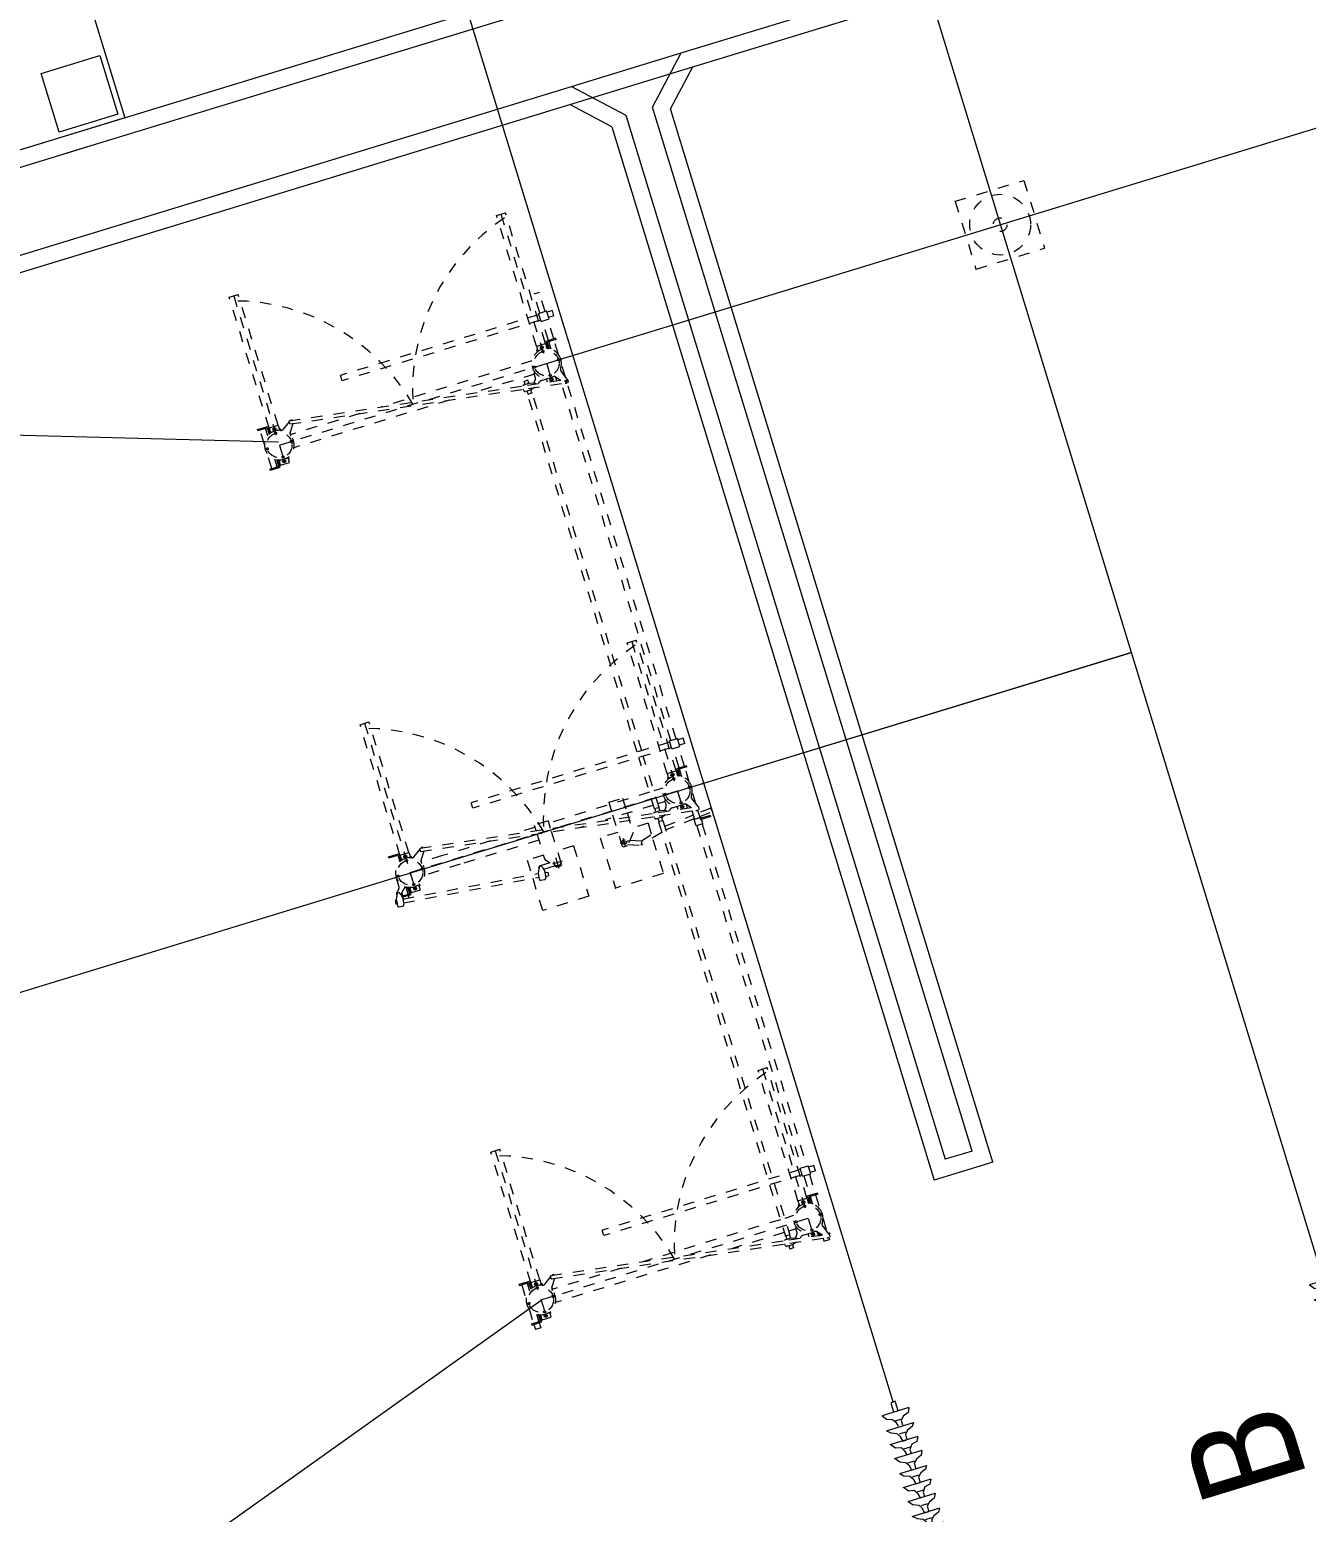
# Model space of a CAD drawing. Header units: metres. Extents: x 0 to 551036, y 0 to 1845929.
# Drawn here: x 547485.91 to 547497.33, y 1841890.97 to 1841904.24 of the extents above; entities that cross this region are included whole.
import ezdxf

# ---------------------------------------------------------------- set-up
doc = ezdxf.new("R2010")
doc.units = ezdxf.units.M
doc.header["$MEASUREMENT"] = 0
doc.linetypes.add('02 Xref KB1 MBTB$0$DASHED2', pattern=[0.375, 0.25, -0.125])
doc.linetypes.add('02 Xref KB1 MBTB$0$HIDDEN', pattern=[0.375, 0.25, -0.125])
for name, color, linetype, lineweight in [('_0', 7, 'Continuous', 0), ('BD HH1 KEM TMB$0$nha', 7, 'Continuous', 0), ('Level 49', 7, 'Continuous', 0), ('Level 59', 7, 'Continuous', 0), ('Level 62', 7, 'Continuous', 0)]:
    doc.layers.add(name, color=color, linetype=linetype, lineweight=lineweight)
doc.styles.add('Tahoma-R', font='tahoma.ttf')

# ---------------------------------------------------------------- blocks, each defined once
blk = doc.blocks.new('02 Xref KB1 MBTB$0$X220 NC')
at = {"color": 0, "linetype": 'ByBlock', "lineweight": -2}
for p, q in [((37526403, -1364182), (37516403, -1374182)), ((37516403, -1364182), (37526403, -1374182)), ((37516403, -1534182), (37516403, -1374182)), ((37526403, -1534182), (37526403, -1374182)), ((37526403, -1534182), (37516403, -1544182)), ((37516403, -1534182), (37526403, -1544182))]:
    blk.add_line(p, q, dxfattribs=at)
at = {"color": 0, "linetype": 'ByBlock', "lineweight": -2, "flags": 128}
for points in [[(37534313, -1382092), (37508493, -1382092), (37508493, -1356272), (37534313, -1356272), (37534313, -1382092)], [(37508993, -1356772), (37514493, -1356772), (37514493, -1362272), (37508993, -1362272), (37508993, -1356772)], [(37533813, -1356772), (37528313, -1356772), (37528313, -1362272), (37533813, -1362272), (37533813, -1356772)], [(37516403, -1374182), (37526403, -1374182), (37526403, -1364182), (37516403, -1364182), (37516403, -1374182)], [(37526403, -1374182), (37516403, -1374182), (37516403, -1364182), (37526403, -1364182), (37526403, -1374182)], [(37508993, -1381592), (37514493, -1381592), (37514493, -1376092), (37508993, -1376092), (37508993, -1381592)], [(37533813, -1381592), (37528313, -1381592), (37528313, -1376092), (37533813, -1376092), (37533813, -1381592)], [(37534313, -1526272), (37508493, -1526272), (37508493, -1552092), (37534313, -1552092), (37534313, -1526272)], [(37508993, -1526772), (37514493, -1526772), (37514493, -1532272), (37508993, -1532272), (37508993, -1526772)], [(37533813, -1526772), (37528313, -1526772), (37528313, -1532272), (37533813, -1532272), (37533813, -1526772)], [(37516403, -1544182), (37526403, -1544182), (37526403, -1534182), (37516403, -1534182), (37516403, -1544182)], [(37516403, -1534182), (37526403, -1534182), (37526403, -1544182), (37516403, -1544182), (37516403, -1534182)], [(37526403, -1534182), (37516403, -1534182), (37516403, -1544182), (37526403, -1544182), (37526403, -1534182)], [(37508993, -1551592), (37514493, -1551592), (37514493, -1546092), (37508993, -1546092), (37508993, -1551592)], [(37533813, -1551592), (37528313, -1551592), (37528313, -1546092), (37533813, -1546092), (37533813, -1551592)]]:
    blk.add_lwpolyline(points, close=True, dxfattribs=at)
at = {"flags": 128}
for points in [[(37521403, -1450899), (37521403, -1447081), (37521403, -1461283)], [(37526403, -1454182), (37516403, -1454182)]]:
    blk.add_lwpolyline(points, dxfattribs=at)
blk = doc.blocks.new('JYZCD')
for p, q in [((977504, 1394888), (976736, 1394888)), ((979207, 1394888), (978807, 1394888)), ((977504, 1394487), (976736, 1394487)), ((979207, 1394487), (978807, 1394487))]:
    blk.add_line(p, q)
at = {"color": 0, "lineweight": 0, "flags": 128}
for points in [[(978807, 1395990), (978406, 1395689), (978205, 1395188), (977905, 1394988), (977504, 1394888)], [(978807, 1395990), (978807, 1393485)], [(980510, 1395990), (980209, 1395689), (980009, 1395188), (979608, 1394988), (979207, 1394888)], [(980510, 1395990), (980510, 1396090)], [(980510, 1393485), (980510, 1395990)], [(981912, 1395990), (981512, 1395689), (981311, 1395188), (981011, 1394988), (980510, 1394888)], [(981812, 1395990), (981912, 1395990)], [(981812, 1393485), (981912, 1393485), (981912, 1395990)], [(983215, 1395990), (982814, 1395689), (982614, 1395188), (982313, 1394988), (981912, 1394888)], [(983215, 1395990), (983215, 1396090)], [(984517, 1395990), (984217, 1395689), (984016, 1395188), (983615, 1394988), (983215, 1394888)], [(983215, 1393485), (983215, 1395990)], [(984517, 1395990), (984517, 1396090)], [(985920, 1395990), (985519, 1395689), (985319, 1395188), (985018, 1394988), (984517, 1394888)], [(984517, 1393485), (984517, 1395990)], [(987222, 1395990), (986821, 1395689), (986721, 1395188), (986320, 1394988), (985920, 1394888)], [(985920, 1395990), (985920, 1393485)], [(987222, 1395990), (987222, 1396090)], [(987222, 1395990), (987222, 1396090)], [(987222, 1393485), (987222, 1395990)], [(988524, 1395990), (988224, 1395689), (988024, 1395188), (987723, 1394988), (987222, 1394888)], [(988524, 1395990), (988524, 1396090)], [(989927, 1395990), (989526, 1395689), (989326, 1395188), (989025, 1394988), (988524, 1394888)], [(988524, 1393485), (988524, 1395990)], [(991229, 1395990), (990829, 1395689), (990729, 1395188), (990328, 1394988), (989927, 1394888)], [(989927, 1395990), (989927, 1393485)], [(991229, 1395990), (991229, 1396090)], [(991229, 1393485), (991229, 1395990)], [(992532, 1395990), (992231, 1395689), (992031, 1395188), (991730, 1394988), (991229, 1394888)], [(993934, 1395990), (993534, 1395689), (993333, 1395188), (993033, 1394988), (992532, 1394888)], [(992532, 1395990), (992532, 1393485)], [(993934, 1395990), (993934, 1396090)], [(993934, 1395990), (993934, 1396090)], [(993934, 1393485), (993934, 1395990)], [(995237, 1395990), (994836, 1395689), (994736, 1395188), (994335, 1394988), (993934, 1394888)], [(995237, 1395990), (995237, 1396090)], [(996539, 1395990), (996239, 1395689), (996038, 1395188), (995738, 1394988), (995237, 1394888)], [(995237, 1393485), (995237, 1395990)], [(996539, 1395990), (996539, 1393485)], [(997942, 1395990), (997541, 1395689), (997341, 1395188), (997040, 1394988), (996639, 1394888)], [(997942, 1393485), (997942, 1395990)], [(978105, 1394988), (978105, 1394387)], [(978807, 1394888), (978807, 1394487)], [(979909, 1394988), (979909, 1394387)], [(980510, 1394888), (980510, 1394487)], [(981211, 1394988), (981211, 1394387)], [(981912, 1394888), (981912, 1394487)], [(982513, 1394988), (982513, 1394387)], [(984517, 1393485), (984217, 1393685), (984016, 1394186), (983615, 1394487), (983215, 1394487), (983215, 1394888)], [(983916, 1394988), (983916, 1394387)], [(984517, 1394888), (984517, 1394487)], [(984517, 1394888), (984517, 1394487)], [(985218, 1394988), (985218, 1394387)], [(986521, 1394988), (986521, 1394387)], [(987923, 1394988), (987923, 1394387)], [(988524, 1394888), (988524, 1394487)], [(988524, 1394888), (988524, 1394487)], [(989226, 1394988), (989226, 1394387)], [(990528, 1394988), (990528, 1394387)], [(991229, 1394888), (991229, 1394487)], [(991931, 1394988), (991931, 1394387)], [(993233, 1394988), (993233, 1394387)], [(994536, 1394988), (994536, 1394387)], [(995237, 1394888), (995237, 1394487)], [(995237, 1394888), (995237, 1394487)], [(995938, 1394988), (995938, 1394387)], [(997163, 1395016), (997163, 1394348)], [(997942, 1394888), (998743, 1394888)], [(998832, 1394459), (998832, 1394904)], [(978807, 1393485), (978406, 1393685), (978205, 1394186), (977905, 1394487), (977504, 1394487)], [(978807, 1393485), (978807, 1393585)], [(980510, 1393485), (980209, 1393685), (980009, 1394186), (979608, 1394487), (979207, 1394487)], [(981912, 1393485), (981512, 1393685), (981311, 1394186), (981011, 1394487), (980510, 1394487)], [(983215, 1393485), (982814, 1393685), (982614, 1394186), (982313, 1394487), (981912, 1394487)], [(985920, 1393485), (985519, 1393685), (985319, 1394186), (985018, 1394487), (984517, 1394487)], [(987222, 1393485), (986821, 1393685), (986721, 1394186), (986320, 1394487), (985920, 1394487)], [(988524, 1393485), (988224, 1393685), (988024, 1394186), (987723, 1394487), (987222, 1394487)], [(987222, 1393485), (987222, 1393585)], [(989927, 1393485), (989526, 1393685), (989326, 1394186), (989025, 1394487), (988524, 1394487)], [(991229, 1393485), (990829, 1393685), (990729, 1394186), (990328, 1394487), (989927, 1394487)], [(992532, 1393485), (992231, 1393685), (992031, 1394186), (991730, 1394487), (991229, 1394487)], [(993934, 1393485), (993534, 1393685), (993333, 1394186), (993033, 1394487), (992532, 1394487)], [(995237, 1393485), (994836, 1393685), (994736, 1394186), (994335, 1394487), (993934, 1394487)], [(993934, 1393485), (993934, 1393585)], [(996539, 1393485), (996239, 1393685), (996038, 1394186), (995738, 1394487), (995237, 1394487)], [(997942, 1393485), (997541, 1393685), (997341, 1394186), (997040, 1394487), (996639, 1394487)], [(997942, 1394487), (998743, 1394487)]]:
    blk.add_lwpolyline(points, dxfattribs=at)
at = {"flags": 128}
blk.add_lwpolyline([(976736, 1394888), (976736, 1394487)], dxfattribs=at)
blk = doc.blocks.new('BAR')
at = {"color": 1, "lineweight": 13, "elevation": 0, "flags": 128}
blk.add_lwpolyline([(470460, 2696384), (926265, 2696383)], dxfattribs=at)
at = {"color": 3, "lineweight": 13, "elevation": 0, "flags": 128}
blk.add_lwpolyline([(470460, 2656389), (926264, 2656389)], dxfattribs=at)
for p in [(-528374, 1301709, 0), (-528374, 1261709, 0)]:
    blk.add_blockref('JYZCD', p)
blk = doc.blocks.new('PL')
at = {"color": 251, "linetype": '02 Xref KB1 MBTB$0$HIDDEN', "lineweight": -2, "ltscale": 2000}
for p, q in [((525765, 2725679, 0), (525730, 2725361, 0)), ((526061, 2725788, 0), (525919, 2725803, 0)), ((526069, 2725887, 0), (526058, 2725788, 0)), ((526394, 2725751, 0), (526061, 2725788, 0)), ((526407, 2725851, 0), (526069, 2725887, 0)), ((526474, 2725740, 0), (526392, 2725749, 0)), ((526407, 2725851, 0), (526396, 2725751, 0)), ((526823, 2725570, 0), (526476, 2725742, 0)), ((526913, 2725525, 0), (526823, 2725570, 0)), ((486031, 2724595, 0), (486031, 2725095, 0)), ((486499, 2725095, 0), (486031, 2725095, 0)), ((486498, 2724595, 0), (486031, 2724595, 0)), ((486499, 2725295, 0), (486498, 2724345, 0)), ((486498, 2724345, 0), (487180, 2724345, 0)), ((486599, 2725295, 0), (486499, 2725295, 0)), ((486599, 2725295, 0), (486598, 2724445, 0)), ((486598, 2724445, 0), (487225, 2724445, 0)), ((487967, 2725095, 0), (486599, 2725095, 0)), ((487314, 2724595, 0), (486598, 2724595, 0)), ((486657, 2724265, 0), (486657, 2723425, 0)), ((486657, 2724265, 0), (486998, 2724265, 0)), ((486998, 2724245, 0), (486998, 2724345, 0)), ((486998, 2724245, 0), (487143, 2724245, 0)), ((490215, 2725095, 0), (488846, 2725095, 0)), ((490215, 2724595, 0), (489499, 2724595, 0)), ((490215, 2724445, 0), (489588, 2724445, 0)), ((489815, 2724345, 0), (489634, 2724345, 0)), ((490315, 2724345, 0), (489634, 2724345, 0)), ((489815, 2724245, 0), (489670, 2724245, 0)), ((489815, 2724245, 0), (489815, 2724345, 0)), ((490157, 2724265, 0), (489815, 2724265, 0)), ((490157, 2724265, 0), (490157, 2723425, 0)), ((490157, 2724265, 0), (502372, 2724265, 0)), ((490215, 2725295, 0), (490215, 2724445, 0)), ((490215, 2725295, 0), (490315, 2725295, 0)), ((490315, 2725295, 0), (490315, 2724345, 0)), ((502372, 2724265, 0), (502372, 2723425, 0)), ((525989, 2725192, 0), (524641, 2712964, 0)), ((526327, 2725155, 0), (524977, 2712916, 0)), ((525996, 2725191, 0), (525854, 2725206, 0)), ((526329, 2725155, 0), (525996, 2725191, 0)), ((526264, 2724594, 0), (526498, 2724594, 0)), ((526320, 2725094, 0), (526499, 2725094, 0)), ((526411, 2725146, 0), (526329, 2725155, 0)), ((526708, 2725220, 0), (526411, 2725146, 0)), ((526499, 2725168, 0), (526498, 2724344, 0)), ((526498, 2724344, 0), (527180, 2724344, 0)), ((526599, 2725193, 0), (526598, 2724444, 0)), ((526598, 2724594, 0), (527314, 2724594, 0)), ((526598, 2724444, 0), (527225, 2724444, 0)), ((526599, 2725094, 0), (526874, 2725094, 0)), ((526657, 2724264, 0), (526657, 2723424, 0)), ((526657, 2724264, 0), (526998, 2724264, 0)), ((526885, 2725264, 0), (526708, 2725220, 0)), ((527339, 2724629, 0), (526754, 2725215, 0)), ((527247, 2725286, 0), (526992, 2725541, 0)), ((526998, 2724244, 0), (526998, 2724344, 0)), ((526998, 2724344, 0), (527180, 2724344, 0)), ((526998, 2724244, 0), (527143, 2724244, 0)), ((527530, 2725169, 0), (528407, 2725169, 0)), ((530215, 2724444, 0), (529588, 2724444, 0)), ((529815, 2724344, 0), (529634, 2724344, 0)), ((530315, 2724344, 0), (529634, 2724344, 0)), ((529815, 2724244, 0), (529670, 2724244, 0)), ((529815, 2724244, 0), (529815, 2724344, 0)), ((530157, 2724264, 0), (529815, 2724264, 0)), ((530157, 2724264, 0), (530157, 2723424, 0)), ((530157, 2724264, 0), (542372, 2724264, 0)), ((530215, 2725294, 0), (530215, 2724444, 0)), ((530215, 2725294, 0), (530315, 2725294, 0)), ((530315, 2725294, 0), (530315, 2724344, 0)), ((542372, 2724264, 0), (542372, 2723424, 0)), ((566499, 2725293, 0), (566498, 2724343, 0)), ((566498, 2724343, 0), (567180, 2724343, 0)), ((566599, 2725293, 0), (566499, 2725293, 0)), ((566599, 2725293, 0), (566598, 2724443, 0)), ((566598, 2724443, 0), (567225, 2724443, 0)), ((566599, 2725093, 0), (567967, 2725093, 0)), ((566598, 2724593, 0), (567314, 2724593, 0)), ((566657, 2724263, 0), (566657, 2723423, 0)), ((566657, 2724263, 0), (566998, 2724263, 0)), ((566998, 2724243, 0), (566998, 2724343, 0)), ((566998, 2724343, 0), (567180, 2724343, 0)), ((566998, 2724243, 0), (567143, 2724243, 0)), ((568407, 2725195, 0), (568407, 2725168, 0)), ((568846, 2725093, 0), (570215, 2725093, 0)), ((569499, 2724593, 0), (570215, 2724593, 0)), ((570215, 2724443, 0), (569588, 2724443, 0)), ((569815, 2724343, 0), (569634, 2724343, 0)), ((570315, 2724343, 0), (569634, 2724343, 0)), ((569815, 2724243, 0), (569670, 2724243, 0)), ((569815, 2724243, 0), (569815, 2724343, 0)), ((570157, 2724263, 0), (569815, 2724263, 0)), ((570157, 2724263, 0), (570157, 2723423, 0)), ((570157, 2724263, 0), (582372, 2724263, 0)), ((570215, 2725293, 0), (570215, 2724443, 0)), ((570215, 2725293, 0), (570315, 2725293, 0)), ((570315, 2725293, 0), (570315, 2724343, 0)), ((582372, 2724263, 0), (582372, 2723423, 0)), ((486657, 2723425, 0), (486998, 2723425, 0)), ((502372, 2723845, 0), (486705, 2723845, 0)), ((486907, 2724025, 0), (486907, 2723640, 0)), ((486907, 2724025, 0), (486907, 2723640, 0)), ((486907, 2724025, 0), (486907, 2723640, 0)), ((486998, 2723445, 0), (487143, 2723445, 0)), ((486998, 2723445, 0), (486998, 2723345, 0)), ((486998, 2723445, 0), (486998, 2723345, 0)), ((486998, 2723345, 0), (487180, 2723345, 0)), ((488407, 2723845, 0), (488406, 2698845, 0)), ((489815, 2723345, 0), (489634, 2723345, 0)), ((489668, 2723070, 0), (490146, 2722377, 0)), ((489815, 2723445, 0), (489670, 2723445, 0)), ((489815, 2723445, 0), (489815, 2723345, 0)), ((489815, 2723445, 0), (489815, 2723345, 0)), ((490157, 2723425, 0), (489815, 2723425, 0)), ((489907, 2724025, 0), (489907, 2723640, 0)), ((489907, 2724025, 0), (489907, 2723640, 0)), ((490157, 2723425, 0), (502372, 2723425, 0)), ((530258, 2723844, 0), (526550, 2723844, 0)), ((526657, 2723424, 0), (526998, 2723424, 0)), ((542372, 2723844, 0), (526705, 2723844, 0)), ((526907, 2724025, 0), (526907, 2723640, 0)), ((526907, 2724025, 0), (526907, 2723640, 0)), ((526907, 2724025, 0), (526907, 2723640, 0)), ((526998, 2723444, 0), (527143, 2723444, 0)), ((526998, 2723444, 0), (526998, 2723344, 0)), ((526998, 2723444, 0), (526998, 2723344, 0)), ((526998, 2723344, 0), (527180, 2723344, 0)), ((528407, 2723844, 0), (528406, 2698844, 0)), ((529815, 2723344, 0), (529634, 2723344, 0)), ((529668, 2723069, 0), (530146, 2722376, 0)), ((529815, 2723444, 0), (529670, 2723444, 0)), ((529815, 2723444, 0), (529815, 2723344, 0)), ((529815, 2723444, 0), (529815, 2723344, 0)), ((530157, 2723424, 0), (529815, 2723424, 0)), ((529907, 2724025, 0), (529907, 2723640, 0)), ((529907, 2724025, 0), (529907, 2723640, 0)), ((530157, 2723424, 0), (542372, 2723424, 0)), ((566657, 2723423, 0), (566998, 2723423, 0)), ((582372, 2723843, 0), (566705, 2723843, 0)), ((566907, 2724024, 0), (566907, 2723639, 0)), ((566907, 2724024, 0), (566907, 2723639, 0)), ((566907, 2724024, 0), (566907, 2723639, 0)), ((566998, 2723443, 0), (566998, 2723343, 0)), ((566998, 2723443, 0), (566998, 2723343, 0)), ((566998, 2723443, 0), (567143, 2723443, 0)), ((566998, 2723343, 0), (567180, 2723343, 0)), ((568407, 2723843, 0), (568406, 2698843, 0)), ((569815, 2723343, 0), (569634, 2723343, 0)), ((569668, 2723068, 0), (570146, 2722375, 0)), ((569815, 2723443, 0), (569670, 2723443, 0)), ((569815, 2723443, 0), (569815, 2723343, 0)), ((569815, 2723443, 0), (569815, 2723343, 0)), ((570157, 2723423, 0), (569815, 2723423, 0)), ((569907, 2724024, 0), (569907, 2723639, 0)), ((569907, 2724024, 0), (569907, 2723639, 0)), ((570157, 2723423, 0), (582372, 2723423, 0)), ((489946, 2722407, 0), (486745, 2701061, 0)), ((490243, 2722362, 0), (487048, 2701061, 0)), ((487806, 2708139, 0), (487807, 2722664, 0)), ((489007, 2716142, 0), (489007, 2722637, 0)), ((489182, 2722584, 0), (489898, 2722089, 0)), ((489946, 2722407, 0), (490243, 2722362, 0)), ((529946, 2722406, 0), (526745, 2701060, 0)), ((530243, 2722362, 0), (527048, 2701060, 0)), ((527807, 2719344, 0), (527807, 2722663, 0)), ((529007, 2720644, 0), (529007, 2722636, 0)), ((529182, 2722583, 0), (529898, 2722088, 0)), ((529946, 2722406, 0), (530243, 2722362, 0)), ((569946, 2722405, 0), (566745, 2701059, 0)), ((570243, 2722361, 0), (567048, 2701059, 0)), ((567806, 2708138, 0), (567807, 2722662, 0)), ((569007, 2716140, 0), (569007, 2722635, 0)), ((569182, 2722582, 0), (569898, 2722087, 0)), ((569946, 2722405, 0), (570243, 2722361, 0)), ((529007, 2716141, 0), (529007, 2720644, 0)), ((527806, 2711994, 0), (527807, 2719344, 0)), ((492271, 2698220, 0), (492272, 2716795, 0)), ((492272, 2716795, 0), (492772, 2716795, 0)), ((492771, 2698220, 0), (492772, 2716795, 0)), ((532271, 2698219, 0), (532272, 2716794, 0)), ((532272, 2716794, 0), (532772, 2716794, 0)), ((532771, 2698219, 0), (532772, 2716794, 0)), ((572271, 2698218, 0), (572272, 2716793, 0)), ((572272, 2716793, 0), (572772, 2716793, 0)), ((572771, 2698218, 0), (572772, 2716793, 0)), ((489006, 2701269, 0), (489006, 2714119, 0)), ((529006, 2711994, 0), (529006, 2713768, 0)), ((529006, 2711994, 0), (529006, 2713768, 0)), ((569006, 2700025, 0), (569006, 2714117, 0)), ((521696, 2709174, 0), (521696, 2713484, 0)), ((524703, 2713514, 0), (521716, 2713514, 0)), ((524329, 2712866, 0), (524285, 2712549, 0)), ((524545, 2712371, 0), (524404, 2712391, 0)), ((524629, 2712965, 0), (524488, 2712985, 0)), ((524543, 2712372, 0), (524504, 2712100, 0)), ((524877, 2712325, 0), (524545, 2712371, 0)), ((524960, 2712919, 0), (524629, 2712965, 0)), ((524879, 2712324, 0), (524841, 2712053, 0)), ((524959, 2712313, 0), (524877, 2712325, 0)), ((525436, 2712416, 0), (524959, 2712313, 0)), ((525042, 2712907, 0), (524960, 2712919, 0)), ((525473, 2712677, 0), (525042, 2712907, 0)), ((526406, 2713514, 0), (525045, 2713514, 0)), ((525206, 2712331, 0), (525206, 2711294, 0)), ((525408, 2712704, 0), (525506, 2712704, 0)), ((525606, 2712604, 0), (525506, 2712704, 0)), ((525606, 2712604, 0), (525606, 2711294, 0)), ((526406, 2711994, 0), (526406, 2713514, 0)), ((524841, 2712053, 0), (524504, 2712100, 0)), ((524848, 2710994, 0), (525858, 2710994, 0)), ((525206, 2711325, 0), (525021, 2711170, 0)), ((525021, 2710794, 0), (525021, 2711170, 0)), ((525606, 2711294, 0), (525206, 2711294, 0)), ((525406, 2711425, 0), (525406, 2710510, 0)), ((526004, 2711994, 0), (525606, 2711661, 0)), ((528437, 2711994, 0), (526004, 2711994, 0)), ((529221, 2711994, 0), (528740, 2711994, 0)), ((529221, 2710694, 0), (529221, 2711994, 0)), ((525121, 2710694, 0), (525021, 2710794, 0)), ((528242, 2710694, 0), (525121, 2710694, 0)), ((526407, 2709174, 0), (526407, 2710694, 0)), ((529221, 2710694, 0), (528545, 2710694, 0)), ((529006, 2701269, 0), (529006, 2710694, 0)), ((526407, 2709174, 0), (521696, 2709174, 0)), ((527806, 2707789, 0), (527806, 2708194, 0)), ((487806, 2701270, 0), (487806, 2706116, 0)), ((526406, 2706674, 0), (521696, 2706674, 0)), ((521696, 2702233, 0), (521696, 2706674, 0)), ((521717, 2706674, 0), (521717, 2706684, 0)), ((526406, 2705023, 0), (526406, 2706674, 0)), ((527806, 2701269, 0), (527806, 2705766, 0)), ((567806, 2700168, 0), (567806, 2706115, 0)), ((525104, 2704478, 0), (524698, 2703361, 0)), ((525015, 2704723, 0), (525741, 2704723, 0)), ((525121, 2705023, 0), (525021, 2704923, 0)), ((525021, 2704923, 0), (525021, 2704547, 0)), ((526004, 2703723, 0), (525021, 2704547, 0)), ((528062, 2705023, 0), (525121, 2705023, 0)), ((525406, 2704322, 0), (525406, 2705119, 0)), ((529221, 2705023, 0), (528365, 2705023, 0)), ((529221, 2705023, 0), (529221, 2703723, 0)), ((525252, 2701269, 0), (524698, 2703361, 0)), ((525074, 2703224, 0), (524698, 2703361, 0)), ((525430, 2704204, 0), (525074, 2703224, 0)), ((525074, 2703224, 0), (525591, 2701269, 0)), ((527867, 2703723, 0), (526004, 2703723, 0)), ((526407, 2702203, 0), (526407, 2703723, 0)), ((527806, 2703317, 0), (527806, 2703723, 0)), ((529221, 2703723, 0), (528170, 2703723, 0)), ((521717, 2702203, 0), (521717, 2702213, 0)), ((524891, 2702203, 0), (521717, 2702203, 0)), ((526407, 2702203, 0), (525229, 2702203, 0)), ((486745, 2701061, 0), (486208, 2697479, 0)), ((486551, 2701236, 0), (486251, 2701236, 0)), ((486251, 2700886, 0), (486251, 2701236, 0)), ((486551, 2700886, 0), (486251, 2700886, 0)), ((487048, 2701061, 0), (486504, 2697435, 0)), ((486551, 2701228, 0), (486551, 2701371, 0)), ((486551, 2700893, 0), (486551, 2701228, 0)), ((486551, 2700811, 0), (486551, 2700893, 0)), ((486662, 2700508, 0), (486551, 2700811, 0)), ((486691, 2701511, 0), (486812, 2701511, 0)), ((486982, 2700352, 0), (487151, 2700811, 0)), ((487247, 2700287, 0), (487036, 2700498, 0)), ((487151, 2701228, 0), (487151, 2701371, 0)), ((487451, 2701236, 0), (487151, 2701236, 0)), ((487151, 2700893, 0), (487151, 2701228, 0)), ((487151, 2700811, 0), (487151, 2700893, 0)), ((487451, 2700886, 0), (487151, 2700886, 0)), ((487451, 2700852, 0), (487451, 2701270, 0)), ((492271, 2701269, 0), (487451, 2701270, 0)), ((492271, 2700852, 0), (487451, 2700852, 0)), ((487806, 2700170, 0), (487806, 2700852, 0)), ((489006, 2700026, 0), (489006, 2700852, 0)), ((526251, 2701269, 0), (492771, 2701269, 0)), ((526251, 2700851, 0), (492771, 2700852, 0)), ((525575, 2698094, 0), (525365, 2700842, 0)), ((525702, 2700851, 0), (525913, 2698094, 0)), ((526745, 2701060, 0), (526208, 2697479, 0)), ((526251, 2700851, 0), (526251, 2701269, 0)), ((526551, 2701235, 0), (526251, 2701235, 0)), ((526551, 2700885, 0), (526251, 2700885, 0)), ((527048, 2701060, 0), (526504, 2697434, 0)), ((526551, 2701227, 0), (526551, 2701370, 0)), ((526551, 2700892, 0), (526551, 2701227, 0)), ((526551, 2700810, 0), (526551, 2700892, 0)), ((526662, 2700507, 0), (526551, 2700810, 0)), ((526691, 2701510, 0), (526812, 2701510, 0)), ((526982, 2700352, 0), (527151, 2700810, 0)), ((527247, 2700286, 0), (527036, 2700498, 0)), ((527151, 2701227, 0), (527151, 2701370, 0)), ((527451, 2701235, 0), (527151, 2701235, 0)), ((527151, 2700892, 0), (527151, 2701227, 0)), ((527151, 2700810, 0), (527151, 2700892, 0)), ((527451, 2700885, 0), (527151, 2700885, 0)), ((527451, 2700851, 0), (527451, 2701269, 0)), ((527451, 2701269, 0), (532271, 2701269, 0)), ((527451, 2700851, 0), (532271, 2700851, 0)), ((527806, 2700169, 0), (527806, 2700851, 0)), ((529006, 2700026, 0), (529006, 2700851, 0)), ((532771, 2701269, 0), (566251, 2701268, 0)), ((532771, 2700851, 0), (566251, 2700850, 0)), ((566745, 2701059, 0), (566208, 2697478, 0)), ((566251, 2700850, 0), (566251, 2701268, 0)), ((566251, 2701234, 0), (566551, 2701234, 0)), ((566251, 2700884, 0), (566551, 2700884, 0)), ((567048, 2701059, 0), (566504, 2697433, 0)), ((566551, 2701227, 0), (566551, 2701369, 0)), ((566551, 2700892, 0), (566551, 2701227, 0)), ((566551, 2700809, 0), (566551, 2700892, 0)), ((566662, 2700507, 0), (566551, 2700809, 0)), ((566691, 2701509, 0), (566812, 2701509, 0)), ((566982, 2700351, 0), (567151, 2700809, 0)), ((567247, 2700286, 0), (567036, 2700497, 0)), ((567151, 2701227, 0), (567151, 2701369, 0)), ((567151, 2701234, 0), (567451, 2701234, 0)), ((567151, 2700892, 0), (567151, 2701227, 0)), ((567151, 2700809, 0), (567151, 2700892, 0)), ((567151, 2700884, 0), (567451, 2700884, 0)), ((567451, 2700884, 0), (567451, 2701234, 0)), ((486779, 2699265, 0), (487081, 2699265, 0)), ((486964, 2700004, 0), (486899, 2700069, 0)), ((487081, 2699722, 0), (487081, 2698845, 0)), ((487530, 2700170, 0), (487868, 2700170, 0)), ((487995, 2700105, 0), (487974, 2700126, 0)), ((489814, 2699345, 0), (489633, 2699345, 0)), ((489814, 2699245, 0), (489669, 2699245, 0)), ((489814, 2699245, 0), (489814, 2699345, 0)), ((490156, 2699265, 0), (489814, 2699265, 0)), ((490156, 2699265, 0), (490156, 2698425, 0)), ((490156, 2699265, 0), (502372, 2699265, 0)), ((502372, 2699265, 0), (502372, 2698425, 0)), ((526779, 2699264, 0), (527081, 2699264, 0)), ((526964, 2700004, 0), (526899, 2700068, 0)), ((527081, 2699721, 0), (527081, 2698844, 0)), ((527530, 2700169, 0), (527868, 2700169, 0)), ((527995, 2700104, 0), (527974, 2700125, 0)), ((529814, 2699344, 0), (529633, 2699344, 0)), ((529814, 2699244, 0), (529669, 2699244, 0)), ((529814, 2699244, 0), (529814, 2699344, 0)), ((530156, 2699264, 0), (529814, 2699264, 0)), ((530156, 2699264, 0), (530156, 2698424, 0)), ((530156, 2699264, 0), (542372, 2699264, 0)), ((542372, 2699264, 0), (542372, 2698424, 0)), ((566779, 2699263, 0), (567081, 2699263, 0)), ((566964, 2700003, 0), (566899, 2700067, 0)), ((567081, 2699720, 0), (567081, 2698843, 0)), ((567530, 2700168, 0), (567868, 2700168, 0)), ((567995, 2700103, 0), (567974, 2700124, 0)), ((569814, 2699343, 0), (569633, 2699343, 0)), ((569814, 2699243, 0), (569669, 2699243, 0)), ((569814, 2699243, 0), (569814, 2699343, 0)), ((570156, 2699263, 0), (569814, 2699263, 0)), ((570156, 2699263, 0), (570156, 2698423, 0)), ((570156, 2699263, 0), (582372, 2699263, 0)), ((582372, 2699263, 0), (582372, 2698423, 0)), ((486300, 2698095, 0), (486030, 2698095, 0)), ((486030, 2698095, 0), (486030, 2697595, 0)), ((487339, 2697818, 0), (486517, 2697517, 0)), ((486991, 2698410, 0), (486600, 2698072, 0)), ((486626, 2698245, 0), (486800, 2698245, 0)), ((486641, 2698345, 0), (486916, 2698345, 0)), ((486656, 2698425, 0), (487007, 2698425, 0)), ((502372, 2698845, 0), (486705, 2698845, 0)), ((486906, 2699025, 0), (486906, 2698640, 0)), ((486906, 2699025, 0), (486906, 2698640, 0)), ((486906, 2699025, 0), (486906, 2698640, 0)), ((490214, 2698095, 0), (489498, 2698095, 0)), ((490214, 2698245, 0), (489587, 2698245, 0)), ((489814, 2698345, 0), (489633, 2698345, 0)), ((490314, 2698345, 0), (489633, 2698345, 0)), ((489814, 2698445, 0), (489669, 2698445, 0)), ((489814, 2698445, 0), (489814, 2698345, 0)), ((490156, 2698425, 0), (489814, 2698425, 0)), ((489906, 2699025, 0), (489906, 2698640, 0)), ((489906, 2699025, 0), (489906, 2698640, 0)), ((490156, 2698425, 0), (502372, 2698425, 0)), ((490214, 2697395, 0), (490214, 2698245, 0)), ((490314, 2697395, 0), (490314, 2698345, 0)), ((492146, 2698095, 0), (490314, 2698095, 0)), ((492146, 2698220, 0), (492896, 2698220, 0)), ((492146, 2698220, 0), (492146, 2697470, 0)), ((492896, 2698220, 0), (492896, 2697470, 0)), ((524905, 2698094, 0), (492896, 2698095, 0)), ((524905, 2697524, 0), (524905, 2698164, 0)), ((524905, 2698164, 0), (525505, 2698164, 0)), ((524905, 2698094, 0), (524905, 2698094, 0)), ((525505, 2697524, 0), (525505, 2698164, 0)), ((525505, 2698094, 0), (526300, 2698094, 0)), ((527339, 2697817, 0), (526517, 2697516, 0)), ((526991, 2698409, 0), (526600, 2698071, 0)), ((526656, 2698424, 0), (527007, 2698424, 0)), ((526698, 2698424, 0), (526748, 2698424, 0)), ((530350, 2698844, 0), (526705, 2698844, 0)), ((542372, 2698844, 0), (526705, 2698844, 0)), ((526906, 2699025, 0), (526906, 2698640, 0)), ((526906, 2699025, 0), (526906, 2698640, 0)), ((526906, 2699025, 0), (526906, 2698640, 0)), ((529498, 2698094, 0), (530214, 2698094, 0)), ((530214, 2698244, 0), (529587, 2698244, 0)), ((529814, 2698344, 0), (529633, 2698344, 0)), ((530314, 2698344, 0), (529633, 2698344, 0)), ((529814, 2698444, 0), (529669, 2698444, 0)), ((529814, 2698444, 0), (529814, 2698344, 0)), ((530156, 2698424, 0), (529814, 2698424, 0)), ((529906, 2699025, 0), (529906, 2698640, 0)), ((529906, 2699025, 0), (529906, 2698640, 0)), ((530156, 2698424, 0), (542372, 2698424, 0)), ((530214, 2697394, 0), (530214, 2698244, 0)), ((530314, 2697394, 0), (530314, 2698344, 0)), ((530314, 2698094, 0), (532146, 2698094, 0)), ((532146, 2698219, 0), (532146, 2697469, 0)), ((532146, 2698219, 0), (532896, 2698219, 0)), ((532896, 2698219, 0), (532896, 2697469, 0)), ((532896, 2698094, 0), (566300, 2698093, 0)), ((567339, 2697817, 0), (566517, 2697515, 0)), ((566991, 2698408, 0), (566600, 2698070, 0)), ((566656, 2698423, 0), (567007, 2698423, 0)), ((582372, 2698843, 0), (566705, 2698843, 0)), ((566906, 2699024, 0), (566906, 2698639, 0)), ((566906, 2699024, 0), (566906, 2698639, 0)), ((566906, 2699024, 0), (566906, 2698639, 0)), ((569498, 2698093, 0), (570214, 2698093, 0)), ((570214, 2698243, 0), (569587, 2698243, 0)), ((569814, 2698343, 0), (569633, 2698343, 0)), ((570314, 2698343, 0), (569633, 2698343, 0)), ((569814, 2698443, 0), (569669, 2698443, 0)), ((569814, 2698443, 0), (569814, 2698343, 0)), ((570156, 2698423, 0), (569814, 2698423, 0)), ((569906, 2699024, 0), (569906, 2698639, 0)), ((569906, 2699024, 0), (569906, 2698639, 0)), ((570156, 2698423, 0), (582372, 2698423, 0)), ((570214, 2697393, 0), (570214, 2698243, 0)), ((570314, 2697393, 0), (570314, 2698343, 0)), ((570314, 2698093, 0), (572146, 2698093, 0)), ((572146, 2698218, 0), (572146, 2697468, 0)), ((572146, 2698218, 0), (572896, 2698218, 0)), ((572896, 2698218, 0), (572896, 2697468, 0)), ((572896, 2698093, 0), (574696, 2698093, 0)), ((574696, 2698093, 0), (574696, 2697593, 0)), ((486225, 2697595, 0), (486030, 2697595, 0)), ((486208, 2697479, 0), (486504, 2697435, 0)), ((486498, 2697395, 0), (486498, 2697436, 0)), ((486598, 2697395, 0), (486498, 2697395, 0)), ((486598, 2697395, 0), (486598, 2697546, 0)), ((487967, 2697595, 0), (486731, 2697595, 0)), ((490214, 2697595, 0), (488846, 2697595, 0)), ((490214, 2697395, 0), (490314, 2697395, 0)), ((492146, 2697595, 0), (490314, 2697595, 0)), ((492146, 2697470, 0), (492896, 2697470, 0)), ((492271, 2696970, 0), (492271, 2697470, 0)), ((492271, 2696970, 0), (492771, 2696970, 0)), ((492771, 2696970, 0), (492771, 2697470, 0)), ((524905, 2697594, 0), (492896, 2697595, 0)), ((524905, 2697524, 0), (525355, 2697524, 0)), ((525355, 2697616, 0), (525455, 2697616, 0)), ((525355, 2697616, 0), (525355, 2696426, 0)), ((525455, 2696426, 0), (525355, 2696426, 0)), ((525455, 2697616, 0), (525455, 2696426, 0)), ((525455, 2697524, 0), (525505, 2697524, 0)), ((525505, 2697594, 0), (526225, 2697594, 0)), ((525613, 2697594, 0), (525705, 2696399, 0)), ((525705, 2696399, 0), (526041, 2696425, 0)), ((526041, 2696425, 0), (525951, 2697594, 0)), ((526208, 2697479, 0), (526504, 2697434, 0)), ((526731, 2697594, 0), (527967, 2697594, 0)), ((528846, 2697594, 0), (530214, 2697594, 0)), ((530214, 2697394, 0), (530314, 2697394, 0)), ((530314, 2697594, 0), (532146, 2697594, 0)), ((532146, 2697469, 0), (532896, 2697469, 0)), ((532271, 2696969, 0), (532271, 2697469, 0)), ((532271, 2696969, 0), (532771, 2696969, 0)), ((532771, 2696969, 0), (532771, 2697469, 0)), ((532896, 2697594, 0), (566225, 2697593, 0)), ((566208, 2697478, 0), (566504, 2697433, 0)), ((566731, 2697593, 0), (567967, 2697593, 0)), ((568846, 2697593, 0), (570214, 2697593, 0)), ((570214, 2697393, 0), (570314, 2697393, 0)), ((570314, 2697593, 0), (572146, 2697593, 0)), ((572146, 2697468, 0), (572896, 2697468, 0)), ((572271, 2696968, 0), (572271, 2697468, 0)), ((572271, 2696968, 0), (572771, 2696968, 0)), ((572771, 2696968, 0), (572771, 2697468, 0)), ((572896, 2697593, 0), (574696, 2697593, 0)), ((565237, 2659642), (565231, 2659635)), ((565231, 2659635), (565231, 2653228)), ((571575, 2659642), (565237, 2659642)), ((571575, 2659642), (571581, 2659635)), ((571581, 2659635), (571581, 2653228)), ((565231, 2653228), (565237, 2653221)), ((571575, 2653221), (565237, 2653221)), ((571581, 2653228), (571575, 2653221))]:
    blk.add_line(p, q, dxfattribs=at)
for centre, radius in [((488407, 2723845, 0), 1125), ((488407, 2724970, 0), 90), ((528407, 2723844, 0), 1125), ((528407, 2724969, 0), 90), ((568407, 2723843, 0), 1125), ((568407, 2724968, 0), 90), ((486907, 2723845, 0), 120), ((487282, 2723845, 0), 90), ((489532, 2723845, 0), 90), ((489907, 2723845, 0), 120), ((526907, 2723844, 0), 120), ((527282, 2723844, 0), 90), ((529532, 2723844, 0), 90), ((529907, 2723844, 0), 120), ((566907, 2723843, 0), 120), ((567282, 2723843, 0), 90), ((569532, 2723843, 0), 90), ((569907, 2723843, 0), 120), ((488407, 2722720, 0), 90), ((528407, 2722719, 0), 90), ((568407, 2722718, 0), 90), ((525406, 2710994, 0), 300), ((525406, 2704723, 0), 200), ((488406, 2698845, 0), 1125), ((488406, 2699970, 0), 90), ((528406, 2698844, 0), 1125), ((528406, 2699969, 0), 90), ((568406, 2698843, 0), 1125), ((568406, 2699968, 0), 90), ((486906, 2698845, 0), 120), ((487281, 2698845, 0), 90), ((488406, 2697720, 0), 90), ((489531, 2698845, 0), 90), ((489906, 2698845, 0), 120), ((526906, 2698844, 0), 120), ((527281, 2698844, 0), 90), ((528406, 2697719, 0), 90), ((529531, 2698844, 0), 90), ((529906, 2698844, 0), 120), ((566386, 2697653, 0), 81.2), ((566906, 2698843, 0), 120), ((567281, 2698843, 0), 90), ((568406, 2697718, 0), 90), ((569531, 2698843, 0), 90), ((569906, 2698843, 0), 120), ((568406, 2656411), 2718), ((568406, 2656411), 611)]:
    blk.add_circle(centre, radius, dxfattribs=at)
for centre, radius, start, end in [((525904, 2725664, 0), 140, 83.79846, 173.79846), ((526886, 2725435, 0), 150, 44.99874, 120.42653), ((488407, 2723845, 0), 1325, 338.13792, 291.85956), ((525869, 2725346, 0), 140, 173.79846, 263.79846), ((526851, 2725400, 0), 140, 283.99561, 63.6012), ((528407, 2723844, 0), 1325, 338.13792, 291.85956), ((527530, 2725569, 0), 400, 224.99884, 269.99884), ((568407, 2723843, 0), 1325, 338.13792, 291.85956), ((484199, 2729429, 0), 18567, 283.09677, 343.13014), ((489915, 2723240, 0), 300, 158.13792, 214.62841), ((524199, 2729429, 0), 18567, 283.09677, 343.13014), ((529915, 2723239, 0), 300, 158.13792, 214.62841), ((564199, 2729428, 0), 18567, 283.09677, 343.13014), ((569915, 2723238, 0), 300, 158.13792, 214.62841), ((489012, 2722337, 0), 300, 55.36916, 111.85956), ((490065, 2722187, 0), 175, 320.46715, 22.47333), ((529012, 2722336, 0), 300, 55.36916, 111.85956), ((530065, 2722186, 0), 175, 320.46715, 22.47333), ((569012, 2722335, 0), 300, 55.36916, 111.85956), ((570065, 2722185, 0), 175, 320.46715, 22.47333), ((524424, 2712530, 0), 140, 172.00032, 262.00032), ((524468, 2712847, 0), 140, 82.00032, 172.00032), ((525406, 2712553, 0), 140, 282.19746, 61.80305), ((484198, 2693261, 0), 18567, 16.86743, 76.9008), ((524198, 2693260, 0), 18567, 16.86743, 76.9008), ((564198, 2693259, 0), 18567, 16.86743, 76.9008), ((521716, 2706704, 0), 20, 179.99878, 269.99878), ((521716, 2702233, 0), 20, 179.99878, 269.99878), ((486691, 2701371, 0), 140, 89.99878, 179.99878), ((487011, 2701371, 0), 140, 359.99878, 45.07603), ((526691, 2701370, 0), 140, 89.99878, 179.99878), ((527011, 2701370, 0), 140, 359.99878, 45.07603), ((566691, 2701369, 0), 140, 89.99878, 179.99878), ((567011, 2701369, 0), 140, 359.99878, 45.07603), ((486851, 2700401, 0), 140, 305.58398, 339.80164), ((486681, 2699722, 0), 400, 359.99878, 44.99878), ((488406, 2698845, 0), 1325, 89.99878, 187.35964), ((487530, 2700570, 0), 400, 224.99879, 269.99879), ((487868, 2700020, 0), 150, 44.99879, 89.99879), ((488406, 2698845, 0), 1325, 269.99879, 89.99878), ((526851, 2700400, 0), 140, 305.58398, 339.80164), ((526681, 2699721, 0), 400, 359.99878, 44.99878), ((528406, 2698844, 0), 1325, 89.99878, 187.35964), ((527530, 2700569, 0), 400, 224.99879, 269.99879), ((527868, 2700019, 0), 150, 44.99879, 89.99879), ((528406, 2698844, 0), 1325, 269.99879, 89.99878), ((566851, 2700399, 0), 140, 305.58398, 339.80164), ((566681, 2699720, 0), 400, 359.99878, 44.99878), ((568406, 2698843, 0), 1325, 89.99878, 187.35964), ((567530, 2700568, 0), 400, 224.99879, 269.99879), ((567868, 2700018, 0), 150, 44.99879, 89.99879), ((568406, 2698843, 0), 1325, 269.99879, 89.99878), ((486386, 2697655, 0), 175, 140.46851, 202.47264), ((486795, 2698637, 0), 300, 310.86916, 7.35964), ((487443, 2697537, 0), 300, 53.63801, 110.1284), ((488406, 2698845, 0), 1325, 233.63801, 269.99879), ((526386, 2697654, 0), 175, 140.46851, 202.47264), ((526795, 2698636, 0), 300, 310.86916, 7.35964), ((527443, 2697536, 0), 300, 53.63801, 110.1284), ((528406, 2698844, 0), 1325, 233.63801, 269.99879), ((566386, 2697653, 0), 175, 140.46851, 202.47264), ((566795, 2698635, 0), 300, 310.86916, 7.35964), ((567443, 2697535, 0), 300, 53.63801, 110.1284), ((568406, 2698843, 0), 1325, 233.63801, 269.99879)]:
    blk.add_arc(centre, radius, start, end, dxfattribs=at)
blk = doc.blocks.new('Substation')
at = {"color": 251, "linetype": '02 Xref KB1 MBTB$0$DASHED2', "ltscale": 2000, "elevation": 0}
for points in [[(3138624.318, 2123971.333), (3138624.318, 2123928.781), (3138624.319, 2124421.24)], [(3138584.319, 2123996.237), (3138571.789, 2124033.779), (3138571.782, 2124098.688), (3138571.782, 2124138.763), (3138584.298, 2124183.787)], [(3138664.658, 2123996.237), (3138677.188, 2124033.779), (3138677.195, 2124098.688), (3138677.195, 2124138.763), (3138664.68, 2124183.787)], [(3138664.369, 2123971.241), (3138664.369, 2123888.787)]]:
    blk.add_lwpolyline(points, dxfattribs=at)
at = {"layer": 'BD HH1 KEM TMB$0$nha', "lineweight": 13}
for p, q in [((3138682.914, 2123959.474, 0), (3138685.914, 2123962.474, 0)), ((3138687.414, 2123961.852, 0), (3138683.536, 2123957.974, 0)), ((3138682.914, 2123959.474, 0), (3138584.321, 2123959.474, 0)), ((3138584.321, 2123953.974, 0), (3138584.321, 2123959.474, 0)), ((3138683.536, 2123957.974, 0), (3138585.821, 2123957.974, 0)), ((3138585.821, 2123955.474, 0), (3138585.821, 2123957.974, 0)), ((3138585.821, 2123955.474, 0), (3138683.536, 2123955.474, 0)), ((3138683.536, 2123955.474, 0), (3138687.414, 2123951.595, 0)), ((3138584.321, 2123953.974, 0), (3138682.914, 2123953.974, 0)), ((3138682.914, 2123953.974, 0), (3138685.914, 2123950.974, 0))]:
    blk.add_line(p, q, dxfattribs=at)
at = {"layer": 'Level 62', "lineweight": 13}
for p, q in [((3138685.914, 2124104.134, 0), (3138685.914, 2123994.66, 0)), ((3138687.414, 2124104.755, 0), (3138687.414, 2123994.038, 0)), ((3138694.914, 2124005.538, 0), (3138694.914, 2124070.699, 0)), ((3138696.414, 2124006.16, 0), (3138696.414, 2124070.078, 0)), ((3138694.914, 2123961.852, 0), (3138694.914, 2124006.781, 0)), ((3138696.414, 2123962.474, 0), (3138696.414, 2124006.16, 0)), ((3138685.914, 2123994.66, 0), (3138685.914, 2123962.474, 0)), ((3138687.414, 2123995.281, 0), (3138687.414, 2123961.852, 0)), ((3138685.914, 2123962.474, 0), (3138685.914, 2123950.974, 0)), ((3138687.414, 2123961.852, 0), (3138687.414, 2123951.595, 0)), ((3138685.914, 2123950.974, 0), (3138685.914, 2123894.393, 0)), ((3138687.414, 2123951.595, 0), (3138687.414, 2123895.893, 0))]:
    blk.add_line(p, q, dxfattribs=at)
at = {"xscale": 0.001, "yscale": 0.001, "zscale": 0.001}
for name in ['PL', 'BAR']:
    blk.add_blockref(name, (3138095.963, 2121272.398, 0), dxfattribs=at)
at = {"layer": 'Level 49', "xscale": 0.001, "yscale": -0.001, "zscale": 0.001, "rotation": 89.99999999999999}
blk.add_blockref('02 Xref KB1 MBTB$0$X220 NC', (3140248.506, 2086492.391, 0), dxfattribs=at)
at = {"layer": 'Level 59', "style": 'Tahoma-R'}
blk.add_text('B', height=9.6, dxfattribs=at).set_placement((3138548.849, 2123935.295, 0))

msp = doc.modelspace()

# ---------------------------------------------------------------- block references
at = {"layer": '_0', "xscale": 0.1, "yscale": 0.1, "zscale": 0.1, "rotation": 107.0123114188912}
msp.add_blockref('Substation', (842423.72785, 1603911.5666), dxfattribs=at)

doc.saveas('drawing.dxf')
